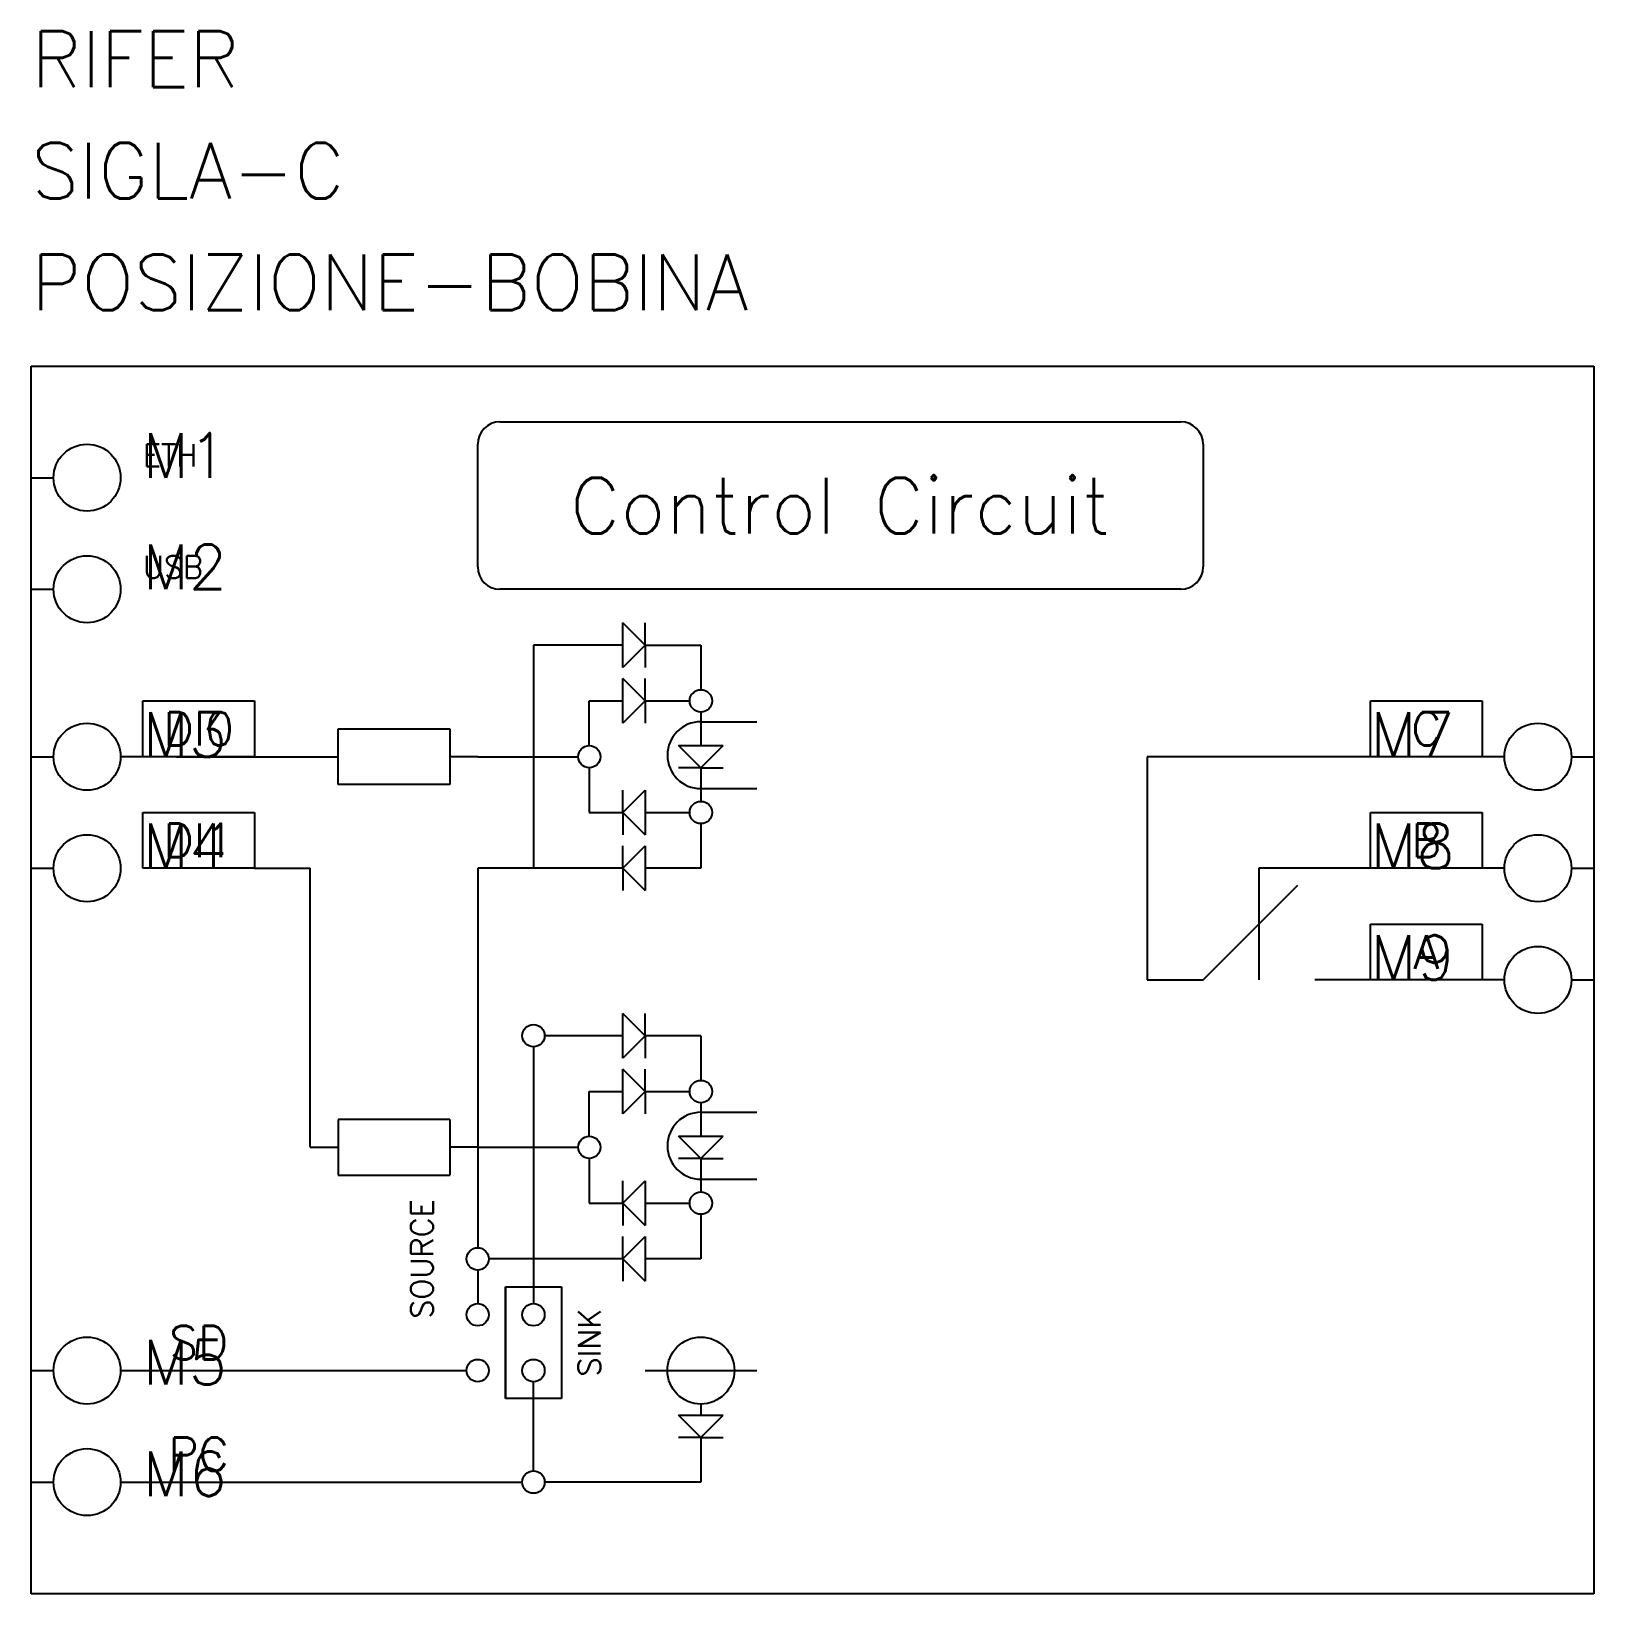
# Model space of a CAD drawing. Extents: x 0 to 70, y 0 to 70.
import ezdxf

# ---------------------------------------------------------------- set-up
doc = ezdxf.new("R2010")
doc.units = 0
doc.header["$LTSCALE"] = 4
doc.linetypes.add('CONTINUA', pattern=[0])
doc.layers.get('0').update_dxf_attribs({"linetype": 'CONTINUOUS'})
doc.styles.get("Standard").update_dxf_attribs({"font": 'romans.shx'})

msp = doc.modelspace()

# ---------------------------------------------------------------- linework, layer by layer
at = {"linetype": 'CONTINUA'}
for p, q in [((0, 0), (0, 55)), ((0, 55), (70, 55)), ((70, 55), (70, 0)), ((21, 52.5), (51.5, 52.5)), ((20, 46), (20, 51.5)), ((52.5, 51.5), (52.5, 46)), ((0, 50), (1, 50)), ((0, 45), (1, 45)), ((51.5, 45), (21, 45)), ((26.5, 41.5), (26.5, 43.5)), ((27.5, 42.5), (26.5, 43.5)), ((27.5, 42.5), (27.5, 43.5)), ((26.5, 42.5), (22.5, 42.5)), ((22.5, 42.5), (22.5, 32.5)), ((27.5, 42.5), (26.5, 41.5)), ((27.5, 42.5), (27.5, 41.5)), ((27.5, 42.5), (30, 42.5)), ((30, 42.5), (30, 40.5)), ((26.5, 39), (26.5, 41)), ((27.5, 40), (26.5, 41)), ((27.5, 40), (27.5, 41)), ((5, 37.5), (5, 40)), ((5, 40), (10, 40)), ((10, 40), (10, 37.5)), ((25, 38), (25, 40)), ((25, 40), (26.5, 40)), ((27.5, 40), (26.5, 39)), ((27.5, 40), (29.5, 40)), ((27.5, 40), (27.5, 39)), ((60, 37.5), (60, 40)), ((60, 40), (65, 40)), ((65, 40), (65, 37.5)), ((30, 39.5), (30, 38)), ((13.75, 36.25), (13.75, 38.75)), ((13.75, 38.75), (18.75, 38.75)), ((18.75, 38.75), (18.75, 36.25)), ((30, 39.068), (32.5, 39.068)), ((29, 38), (31, 38)), ((30, 37), (29, 38)), ((30, 37), (31, 38)), ((0, 37.5), (1, 37.5)), ((5, 37.5), (4, 37.5)), ((10, 37.5), (5, 37.5)), ((6.5, 37.5), (13.75, 37.5)), ((20, 37.5), (18.75, 37.5)), ((20, 37.5), (22.5, 37.5)), ((22.5, 37.5), (24.5, 37.5)), ((66, 37.5), (50, 37.5)), ((50, 37.5), (50, 27.5)), ((65, 37.5), (60, 37.5)), ((69, 37.5), (70, 37.5)), ((25, 37), (25, 35)), ((30, 37), (29, 37)), ((30, 37), (30, 35.5)), ((30, 37), (31, 37)), ((18.75, 36.25), (13.75, 36.25)), ((26.5, 35), (27.5, 36)), ((26.5, 35), (26.5, 36)), ((27.5, 36), (27.5, 34)), ((30, 36.068), (32.5, 36.068)), ((5, 32.5), (5, 35)), ((5, 35), (10, 35)), ((10, 35), (10, 32.5)), ((25, 35), (26.5, 35)), ((26.5, 35), (27.5, 34)), ((26.5, 35), (26.5, 34)), ((27.5, 35), (29.5, 35)), ((30, 34.5), (30, 32.5)), ((60, 32.5), (60, 35)), ((60, 35), (65, 35)), ((65, 35), (65, 32.5)), ((26.5, 32.5), (27.5, 33.5)), ((26.5, 32.5), (26.5, 33.5)), ((27.5, 33.5), (27.5, 31.5)), ((0, 32.5), (1, 32.5)), ((10, 32.5), (5, 32.5)), ((10, 32.5), (12.5, 32.5)), ((12.5, 20), (12.5, 32.5)), ((22.5, 32.5), (20, 32.5)), ((20, 32.5), (20, 15.5)), ((26.5, 32.5), (22.5, 32.5)), ((26.5, 32.5), (27.5, 31.5)), ((26.5, 32.5), (26.5, 31.5)), ((30, 32.5), (27.5, 32.5)), ((66, 32.5), (55, 32.5)), ((55, 32.5), (55, 30)), ((65, 32.5), (60, 32.5)), ((69, 32.5), (70, 32.5)), ((52.5, 27.5), (56.743, 31.743)), ((55, 30), (55, 27.5)), ((60, 27.5), (60, 30)), ((60, 30), (65, 30)), ((65, 30), (65, 27.5)), ((50, 27.5), (52.5, 27.5)), ((66, 27.5), (57.5, 27.5)), ((65, 27.5), (60, 27.5)), ((69, 27.5), (70, 27.5)), ((26.5, 24), (26.5, 26)), ((27.5, 25), (26.5, 26)), ((27.5, 25), (27.5, 26)), ((26.5, 25), (23, 25)), ((27.5, 25), (26.5, 24)), ((30, 25), (27.5, 25)), ((27.5, 25), (27.5, 24)), ((30, 25), (30, 23)), ((22.5, 24.5), (22.5, 13)), ((26.5, 21.5), (26.5, 23.5)), ((27.5, 22.5), (26.5, 23.5)), ((27.5, 22.5), (27.5, 23.5)), ((25, 20.5), (25, 22.5)), ((25, 22.5), (26.5, 22.5)), ((27.5, 22.5), (26.5, 21.5)), ((27.5, 22.5), (29.5, 22.5)), ((27.5, 22.5), (27.5, 21.5)), ((30, 22), (30, 20.5)), ((18.75, 21.25), (13.75, 21.25)), ((13.75, 21.25), (13.75, 18.75)), ((18.75, 21.25), (18.75, 18.75)), ((30, 21.568), (32.5, 21.568)), ((29, 20.5), (31, 20.5)), ((30, 19.5), (29, 20.5)), ((30, 19.5), (31, 20.5)), ((12.5, 20), (13.75, 20)), ((20, 20), (18.75, 20)), ((20, 20), (22.5, 20)), ((20, 20), (20, 15.5)), ((22.5, 20), (24.5, 20)), ((25, 19.5), (25, 17.5)), ((30, 19.5), (29, 19.5)), ((30, 19.5), (30, 18)), ((30, 19.5), (31, 19.5)), ((13.75, 18.75), (18.75, 18.75)), ((26.5, 17.5), (27.5, 18.5)), ((26.5, 17.5), (26.5, 18.5)), ((27.5, 18.5), (27.5, 16.5)), ((30, 18.568), (32.5, 18.568)), ((25, 17.5), (26.5, 17.5)), ((26.5, 17.5), (27.5, 16.5)), ((26.5, 17.5), (26.5, 16.5)), ((27.5, 17.5), (29.5, 17.5)), ((30, 17), (30, 15)), ((26.5, 15), (27.5, 16)), ((26.5, 15), (26.5, 16)), ((27.5, 16), (27.5, 14)), ((22.5, 15), (20.5, 15)), ((26.5, 15), (22.5, 15)), ((26.5, 15), (27.5, 14)), ((26.5, 15), (26.5, 14)), ((30, 15), (27.5, 15)), ((20, 14.5), (20, 13)), ((21.25, 13.75), (23.75, 13.75)), ((21.25, 8.75), (21.25, 13.75)), ((21.25, 13.75), (21.25, 8.75)), ((23.75, 13.75), (23.75, 8.75)), ((0, 10), (1, 10)), ((4, 10), (19.5, 10)), ((27.5, 10), (32.5, 10)), ((22.5, 7.5), (22.5, 9.5)), ((23.75, 8.75), (21.25, 8.75)), ((30, 8.5), (30, 8)), ((22.5, 5.5), (22.5, 8.25)), ((29, 8), (31, 8)), ((30, 7), (29, 8)), ((30, 7), (31, 8)), ((30, 7), (29, 7)), ((30, 7), (30, 5)), ((30, 7), (31, 7)), ((0, 5), (1, 5)), ((4, 5), (22, 5)), ((30, 5), (23, 5)), ((70, 0), (0, 0))]:
    msp.add_line(p, q, dxfattribs=at)
for centre, radius in [((2.5, 50), 1.5), ((2.5, 45), 1.5), ((30, 40), 0.5), ((2.5, 37.5), 1.5), ((67.5, 37.5), 1.5), ((25, 37.5), 0.5), ((30, 35), 0.5), ((2.5, 32.5), 1.5), ((67.5, 32.5), 1.5), ((67.5, 27.5), 1.5), ((22.5, 25), 0.5), ((30, 22.5), 0.5), ((25, 20), 0.5), ((30, 17.5), 0.5), ((20, 15), 0.5), ((20, 12.5), 0.5), ((22.5, 12.5), 0.5), ((2.5, 10), 1.5), ((30, 10), 1.5), ((20, 10), 0.5), ((22.5, 10), 0.5), ((2.5, 5), 1.5), ((22.5, 5), 0.5)]:
    msp.add_circle(centre, radius, dxfattribs=at)
for centre, radius, start, end in [((21, 51.5), 1, 90, 180), ((51.5, 51.5), 1, 0, 90), ((21, 46), 1, 180, 270), ((51.5, 46), 1, 270, 0), ((30, 37.568), 1.5, 90, 270), ((30, 20.068), 1.5, 90, 270)]:
    msp.add_arc(centre, radius, start, end, dxfattribs=at)

# ---------------------------------------------------------------- texts
for s, width, heights, insert, char_height, attachment_point in [('ETH', 5, [0], (5, 51.5), 1, 1), ('Control Circuit', 32.5, [10], (36.25, 48.75), 2.5, 5), ('USB', 5, [0], (5, 46.5), 1, 1), ('DI0', 5, [2.5], (7.5, 38.75), 1.5, 5), ('C', 5, [2.5], (62.5, 38.75), 1.5, 5), ('DI1', 5, [2.5], (7.5, 33.75), 1.5, 5), ('B', 5, [2.5], (62.5, 33.75), 1.5, 5), ('A', 5, [2.5], (62.5, 28.75), 1.5, 5), ('SD', 5, [2.5], (7.5, 11.25), 1.5, 5), ('PC', 5, [2.5], (7.5, 6.25), 1.5, 5)]:
    msp.add_mtext_dynamic_manual_height_columns(s, width=width, gutter_width=1, heights=heights, dxfattribs=dict(at, insert=insert, char_height=char_height, attachment_point=attachment_point))
at = {"linetype": 'CONTINUA', "char_height": 1, "attachment_point": 5, "rotation": 90}
for s, insert in [('SOURCE', (17.5, 15)), ('SINK', (25, 11.25))]:
    msp.add_mtext_dynamic_manual_height_columns(s, width=5, gutter_width=1, heights=[2.5], dxfattribs=dict(at, insert=insert))
at = {"color": 3, "linetype": 'CONTINUA'}
for tag, p, s, flags in [('RIFER', (0, 67.5), 'RIFER ?', 8), ('SIGLA-C', (0, 62.5), 'SIGLA ?', 9)]:
    msp.add_attdef(tag, p, s, height=2.5, dxfattribs=dict(at, flags=flags))
msp.add_attdef('POSIZIONE-BOBINA', (0, 57.5), '', height=2.5, dxfattribs=at)
at = {"color": 4, "linetype": 'CONTINUA', "flags": 8}
for tag, p in [('M1', (5, 50)), ('M2', (5, 45)), ('M3', (5, 37.5)), ('M7', (60, 37.5)), ('M4', (5, 32.5)), ('M8', (60, 32.5)), ('M9', (60, 27.5)), ('M5', (5, 9.375)), ('M6', (5, 4.375))]:
    msp.add_attdef(tag, p, '', height=2, dxfattribs=at)
at = {"linetype": 'CONTINUA', "flags": 9}
for tag, p, s, height in [('F1', (0, 50), '', 0.00001), ('F16', (0, 50), '', 0.00001), ('F12', (0, 50), '', 0.00001), ('F2', (0, 45), '', 0.00001), ('F15', (0, 45), '', 0.00001), ('F11', (0, 45), '', 0.00001), ('F3', (0, 37.5), '', 0.00001), ('F14', (0, 37.5), '', 0.00001), ('F10', (0, 37.5), '', 0.00001), ('F7', (70, 37.5), '', 0.00001), ('F17', (70, 37.5), '', 0.00001), ('F13', (70, 37.5), '', 0.00001), ('F4', (0, 32.5), '', 0.00001), ('F13', (0, 32.5), '', 0.00001), ('F9', (0, 32.5), '', 0.00001), ('F8', (70, 32.5), '', 0.00001), ('F18', (70, 32.5), '', 0.00001), ('F14', (70, 32.5), '', 0.00001), ('F12', (0, 27.5), '', 0.00001), ('F8', (0, 27.5), '', 0.00001), ('F9', (70, 27.5), '', 0.00001), ('F19', (70, 27.5), '', 0.00001), ('F15', (70, 27.5), '', 0.00001), ('F11', (0, 22.5), '', 0.00001), ('F7', (0, 22.5), '', 0.00001), ('F10', (0, 17.5), '', 0.00001), ('F6', (0, 17.5), '', 0.00001), ('F20', (70, 17.5), '', 0.00001), ('F16', (70, 17.5), '', 0.00001), ('F9', (0, 12.5), '', 0.00001), ('F5', (0, 12.5), '', 0.00001), ('F21', (70, 12.5), '', 0.00001), ('F17', (70, 12.5), '', 0.00001), ('F5', (0, 10.625), '', 0.00001), ('F8', (0, 7.5), '', 0.00001), ('F4', (0, 7.5), '', 0.00001), ('F22', (70, 7.5), '', 0.00001), ('F18', (70, 7.5), '', 0.00001), ('F6', (0, 5.625), '', 0.00001), ('F7', (0, 2.5), '', 0.00001), ('F3', (0, 2.5), '', 0.00001), ('TIPOSIG', (0, 0), '4', 0.00000001), ('POSIZIONE-C', (0, 0), '', 0.00000001), ('T-CONTATTO', (0, 0), '', 0.00000001), ('DESCRIZIONE-C', (0, 0), '', 0.00000001)]:
    msp.add_attdef(tag, p, s, height=height, dxfattribs=at)

doc.saveas('drawing.dxf')
